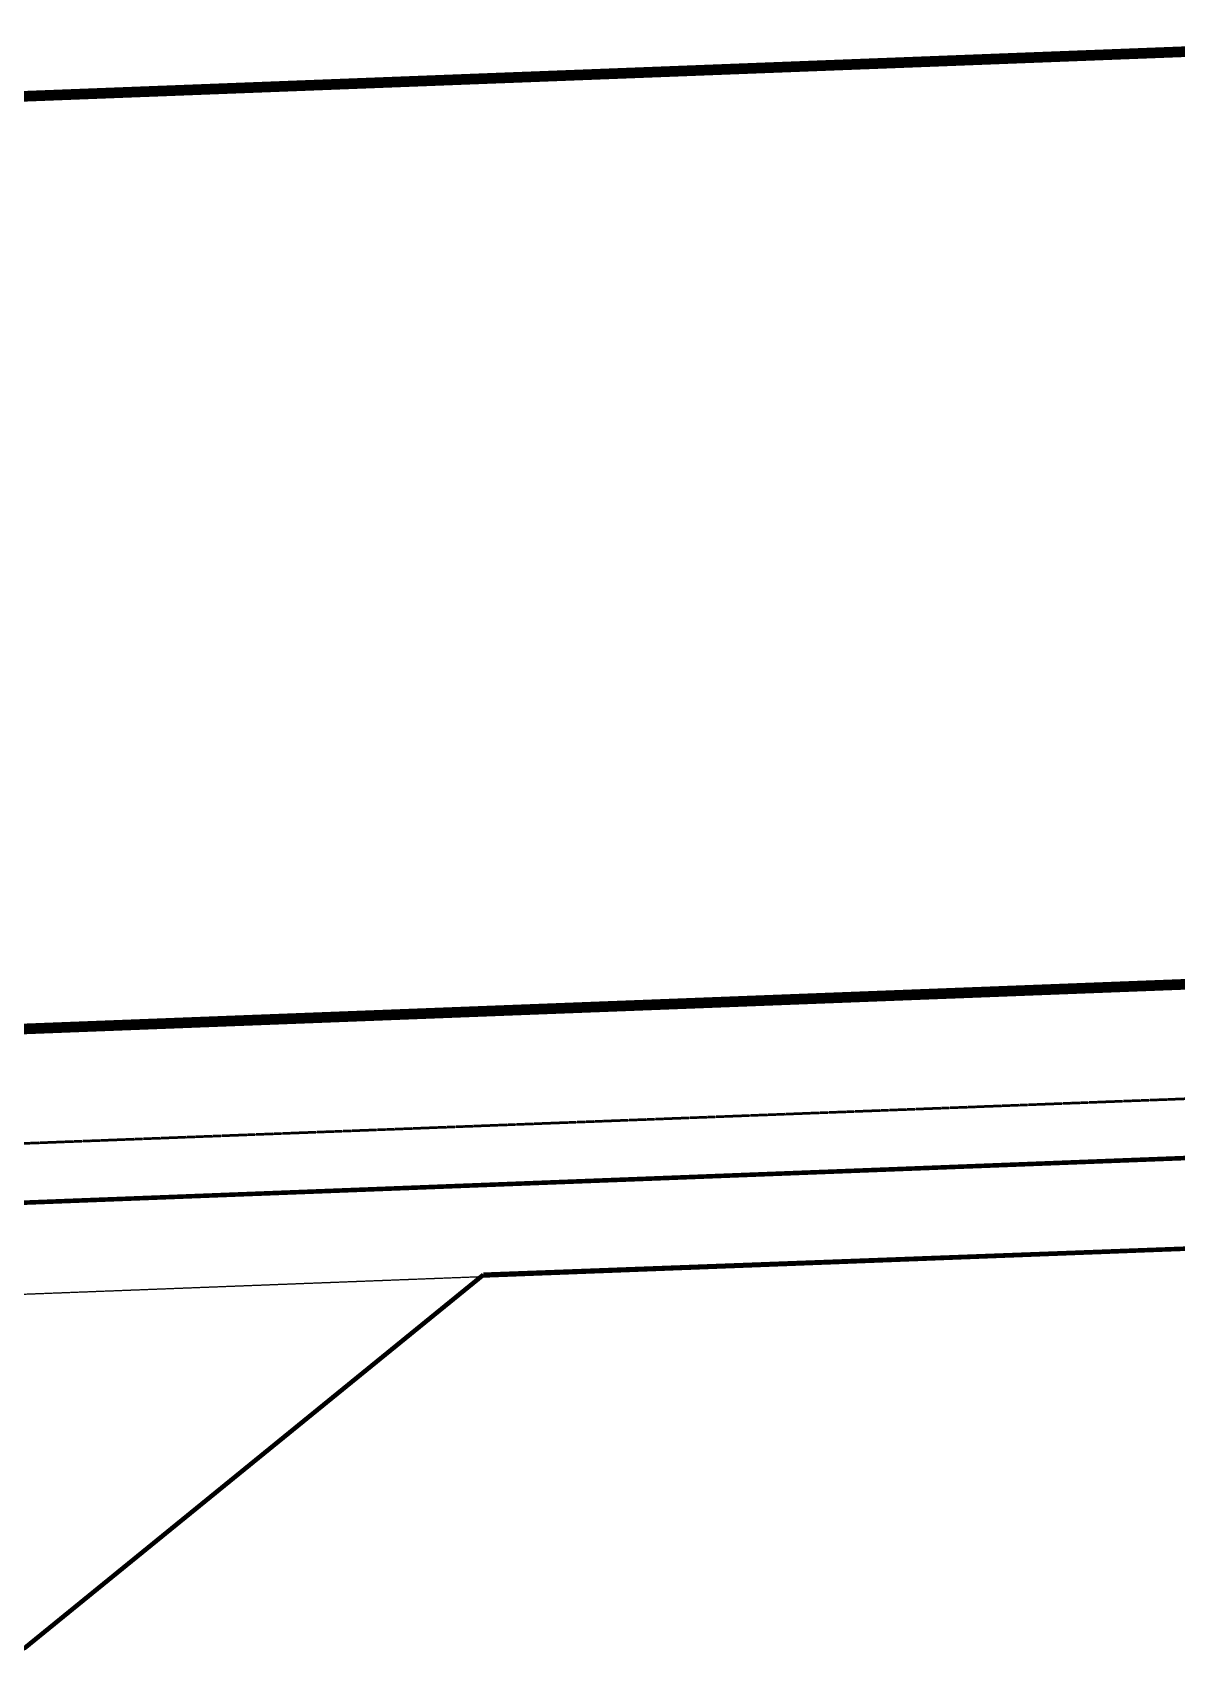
# Model space of a CAD drawing. Extents: x 60102 to 11003895, y 103457 to 3214550.
# Drawn here: x 10842610 to 10917773, y 2784586 to 2890856 of the extents above; entities that cross this region are included whole.
import ezdxf

# ---------------------------------------------------------------- set-up
doc = ezdxf.new("R2010")
doc.units = 0
doc.header["$LTSCALE"] = 10
for name, pattern in [('ACAD_ISO04W100', [30.5, 24, -3, 0.5, -3]), ('CENTER', [50.8, 31.75, -6.35, 6.35, -6.35]), ('DASH', [0.35, 0.25, -0.1])]:
    doc.linetypes.add(name, pattern=pattern)
doc.layers.get('0').update_dxf_attribs({"linetype": 'CONTINUOUS', "lineweight": 0})
for name, color, linetype in [('0-中心线', 1, 'CENTER'), ('0-新建建筑', 1, 'CONTINUOUS'), ('0-新建道路', 4, 'CONTINUOUS')]:
    doc.layers.add(name, color=color, linetype=linetype)

msp = doc.modelspace()

# ---------------------------------------------------------------- linework, layer by layer
at = {"color": 0, "lineweight": 50}
for p, q in [((10872095.744, 2809152.734), (10957794.399, 2812444.944)), ((10841984.441, 2784620.638), (10872095.744, 2809152.734))]:
    msp.add_line(p, q, dxfattribs=at)
at = {"layer": '0-中心线', "color": 0, "linetype": 'ACAD_ISO04W100', "ltscale": 0.2}
msp.add_line((10647823.044, 2800537.046), (10951798.822, 2812214.618), dxfattribs=at)
at = {"layer": '0-新建建筑', "color": 0, "lineweight": 50, "ltscale": 0.2, "const_width": 700}
msp.add_lwpolyline([(10653799.128, 2879424.602), (10939788.175, 2890411.193), (10942137.509, 2829256.302), (10656148.462, 2818269.711)], close=True, dxfattribs=at)
at = {"layer": '0-新建建筑', "color": 0, "linetype": 'DASH', "lineweight": 50, "ltscale": 15}
msp.add_lwpolyline([(10656148.462, 2818269.711), (10656436.371, 2810775.24), (10942425.417, 2821761.83), (10942137.509, 2829256.302)], dxfattribs=at)
at = {"layer": '0-新建道路', "color": 0, "linetype": 'Continuous', "const_width": 300}
msp.add_lwpolyline([(10653127.641, 2818754.105, 0.4142135624), (10665579.449, 2807223.604), (10933581.763, 2817519.214, 0.4142135624), (10945112.264, 2829971.023), (10942582.124, 2895832.413, 0.4142135624), (10930130.316, 2907362.914), (10662128.003, 2897067.304, 0.4142135624), (10650597.501, 2884615.495), (10653127.641, 2818754.105)], format="xyb", dxfattribs=at)
at = {"layer": '0-新建道路', "color": 0, "linetype": 'Continuous', "lineweight": 70, "ltscale": 30, "const_width": 300}
for points in [[(10872240.291, 2809270.316), (10957794.399, 2812444.944), (10957794.399, 2812444.944), (10957794.399, 2812444.944)], [(10842079.91, 2784736.335), (10872240.291, 2809270.316), (10872240.291, 2809270.316), (10872240.291, 2809270.316)]]:
    msp.add_lwpolyline(points, dxfattribs=at)

doc.saveas('drawing.dxf')
